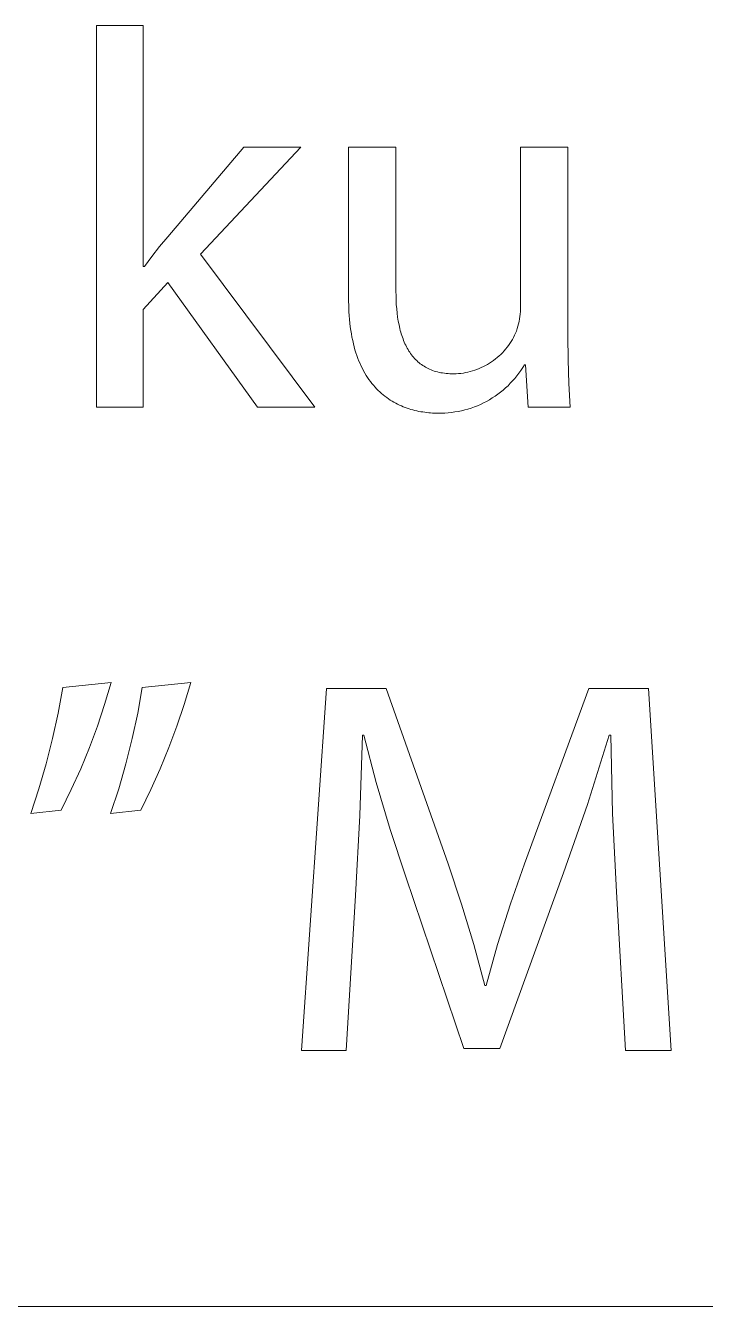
# Model space of a CAD drawing. Header units: millimetres. Extents: x 4001 to 9794, y -321 to 3726.
# Drawn here: x 8560.7 to 8634, y -321.4 to -183.2 of the extents above; entities that cross this region are included whole.
import ezdxf

# ---------------------------------------------------------------- set-up
doc = ezdxf.new("R2010")
doc.units = ezdxf.units.MM
doc.header["$MEASUREMENT"] = 0
doc.layers.add('Domyślny', color=7, linetype='Continuous', true_color=0x000000)

msp = doc.modelspace()

# ---------------------------------------------------------------- linework, layer by layer
at = {"layer": 'Domyślny', "color": 18, "lineweight": 15, "true_color": 0x000000}
for p, q in [((8568.33, -224.34), (8568.33, -183.16)), ((8568.33, -183.16), (8573.38, -183.16)), ((8573.38, -183.16), (8573.38, -209.16)), ((8576.01, -205.96), (8584.23, -196.27)), ((8590.38, -196.27), (8579.54, -207.81)), ((8584.23, -196.27), (8590.38, -196.27)), ((8595.53, -212.7), (8595.53, -196.27)), ((8595.53, -196.27), (8600.64, -196.27)), ((8600.64, -196.27), (8600.64, -211.81)), ((8614.09, -213.49), (8614.09, -196.27)), ((8614.09, -196.27), (8619.2, -196.27)), ((8619.2, -196.27), (8619.2, -216.69)), ((8575.14, -207), (8576.01, -205.96)), ((8574.3, -208.07), (8575.14, -207)), ((8573.5, -209.16), (8574.3, -208.07)), ((8579.54, -207.81), (8591.88, -224.34)), ((8573.38, -209.16), (8573.5, -209.16)), ((8576.01, -210.9), (8573.38, -213.79)), ((8585.69, -224.34), (8576.01, -210.9)), ((8595.54, -213.6), (8595.53, -212.7)), ((8600.64, -211.81), (8600.65, -212.31)), ((8600.65, -212.31), (8600.66, -212.79)), ((8600.66, -212.79), (8600.68, -213.26)), ((8573.38, -213.79), (8573.38, -224.34)), ((8595.56, -214.04), (8595.54, -213.6)), ((8595.59, -214.46), (8595.56, -214.04)), ((8600.68, -213.26), (8600.72, -213.73)), ((8600.72, -213.73), (8600.76, -214.18)), ((8600.76, -214.18), (8600.82, -214.62)), ((8614.05, -214.29), (8614.07, -214.03)), ((8614.07, -214.03), (8614.08, -213.76)), ((8614.08, -213.76), (8614.09, -213.49)), ((8595.62, -214.87), (8595.59, -214.46)), ((8595.66, -215.28), (8595.62, -214.87)), ((8595.71, -215.67), (8595.66, -215.28)), ((8600.82, -214.62), (8600.89, -215.04)), ((8600.89, -215.04), (8600.97, -215.46)), ((8600.97, -215.46), (8601.06, -215.86)), ((8613.73, -215.86), (8613.8, -215.61)), ((8613.8, -215.61), (8613.87, -215.35)), ((8613.87, -215.35), (8613.93, -215.09)), ((8613.93, -215.09), (8613.97, -214.82)), ((8613.97, -214.82), (8614.01, -214.56)), ((8614.01, -214.56), (8614.05, -214.29)), ((8595.76, -216.05), (8595.71, -215.67)), ((8595.83, -216.43), (8595.76, -216.05)), ((8595.89, -216.79), (8595.83, -216.43)), ((8595.97, -217.14), (8595.89, -216.79)), ((8601.06, -215.86), (8601.11, -216.05)), ((8601.11, -216.05), (8601.16, -216.24)), ((8601.16, -216.24), (8601.21, -216.43)), ((8601.21, -216.43), (8601.27, -216.62)), ((8601.27, -216.62), (8601.33, -216.8)), ((8601.33, -216.8), (8601.4, -216.98)), ((8601.4, -216.98), (8601.47, -217.15)), ((8613.06, -217.25), (8613.2, -217.03)), ((8613.2, -217.03), (8613.32, -216.81)), ((8613.32, -216.81), (8613.43, -216.58)), ((8613.43, -216.58), (8613.54, -216.35)), ((8613.54, -216.35), (8613.64, -216.12)), ((8613.64, -216.12), (8613.73, -215.86)), ((8619.2, -216.69), (8619.21, -219.24)), ((8596.05, -217.49), (8595.97, -217.14)), ((8596.13, -217.82), (8596.05, -217.49)), ((8596.22, -218.15), (8596.13, -217.82)), ((8596.32, -218.46), (8596.22, -218.15)), ((8601.47, -217.15), (8601.54, -217.33)), ((8601.54, -217.33), (8601.61, -217.49)), ((8601.61, -217.49), (8601.69, -217.66)), ((8601.69, -217.66), (8601.77, -217.82)), ((8601.77, -217.82), (8601.85, -217.97)), ((8601.85, -217.97), (8601.94, -218.13)), ((8601.94, -218.13), (8602.03, -218.28)), ((8602.03, -218.28), (8602.12, -218.42)), ((8612.13, -218.46), (8612.3, -218.27)), ((8612.3, -218.27), (8612.47, -218.08)), ((8612.47, -218.08), (8612.63, -217.88)), ((8612.63, -217.88), (8612.78, -217.67)), ((8612.78, -217.67), (8612.93, -217.46)), ((8612.93, -217.46), (8613.06, -217.25)), ((8596.42, -218.77), (8596.32, -218.46)), ((8596.53, -219.07), (8596.42, -218.77)), ((8596.65, -219.36), (8596.53, -219.07)), ((8596.77, -219.64), (8596.65, -219.36)), ((8596.89, -219.91), (8596.77, -219.64)), ((8602.12, -218.42), (8602.22, -218.56)), ((8602.22, -218.56), (8602.32, -218.7)), ((8602.32, -218.7), (8602.43, -218.83)), ((8602.43, -218.83), (8602.53, -218.96)), ((8602.53, -218.96), (8602.65, -219.09)), ((8602.65, -219.09), (8602.76, -219.21)), ((8602.76, -219.21), (8602.88, -219.32)), ((8602.88, -219.32), (8603, -219.44)), ((8603, -219.44), (8603.13, -219.54)), ((8603.13, -219.54), (8603.26, -219.65)), ((8603.26, -219.65), (8603.39, -219.75)), ((8603.39, -219.75), (8603.53, -219.84)), ((8610.31, -219.85), (8610.53, -219.72)), ((8610.53, -219.72), (8610.75, -219.59)), ((8610.75, -219.59), (8610.96, -219.45)), ((8610.96, -219.45), (8611.17, -219.3)), ((8611.17, -219.3), (8611.37, -219.14)), ((8611.37, -219.14), (8611.57, -218.98)), ((8611.57, -218.98), (8611.76, -218.81)), ((8611.76, -218.81), (8611.95, -218.64)), ((8611.95, -218.64), (8612.13, -218.46)), ((8614.51, -219.76), (8614.32, -220.07)), ((8614.63, -219.76), (8614.51, -219.76)), ((8614.9, -224.33), (8614.63, -219.76)), ((8619.21, -219.24), (8619.29, -221.79)), ((8597.02, -220.17), (8596.89, -219.91)), ((8597.15, -220.43), (8597.02, -220.17)), ((8597.29, -220.67), (8597.15, -220.43)), ((8597.43, -220.91), (8597.29, -220.67)), ((8597.58, -221.14), (8597.43, -220.91)), ((8597.73, -221.36), (8597.58, -221.14)), ((8603.53, -219.84), (8603.67, -219.93)), ((8603.67, -219.93), (8603.81, -220.02)), ((8603.81, -220.02), (8603.96, -220.1)), ((8603.96, -220.1), (8604.11, -220.18)), ((8604.11, -220.18), (8604.27, -220.25)), ((8604.27, -220.25), (8604.43, -220.31)), ((8604.43, -220.31), (8604.59, -220.38)), ((8604.59, -220.38), (8604.76, -220.44)), ((8604.76, -220.44), (8604.94, -220.49)), ((8604.94, -220.49), (8605.11, -220.54)), ((8605.11, -220.54), (8605.29, -220.58)), ((8605.29, -220.58), (8605.48, -220.62)), ((8605.48, -220.62), (8605.67, -220.65)), ((8605.67, -220.65), (8605.86, -220.68)), ((8605.86, -220.68), (8606.06, -220.7)), ((8606.06, -220.7), (8606.26, -220.72)), ((8606.26, -220.72), (8606.47, -220.73)), ((8606.47, -220.73), (8606.68, -220.74)), ((8606.68, -220.74), (8606.89, -220.75)), ((8606.89, -220.75), (8607.15, -220.74)), ((8607.15, -220.74), (8607.4, -220.72)), ((8607.4, -220.72), (8607.65, -220.69)), ((8607.65, -220.69), (8607.91, -220.66)), ((8607.91, -220.66), (8608.16, -220.61)), ((8608.16, -220.61), (8608.41, -220.56)), ((8608.41, -220.56), (8608.66, -220.5)), ((8608.66, -220.5), (8608.9, -220.43)), ((8608.9, -220.43), (8609.14, -220.36)), ((8609.14, -220.36), (8609.38, -220.27)), ((8609.38, -220.27), (8609.62, -220.18)), ((8609.62, -220.18), (8609.85, -220.07)), ((8609.85, -220.07), (8610.08, -219.96)), ((8610.08, -219.96), (8610.31, -219.85)), ((8613.7, -220.95), (8613.47, -221.23)), ((8613.91, -220.66), (8613.7, -220.95)), ((8614.12, -220.37), (8613.91, -220.66)), ((8614.32, -220.07), (8614.12, -220.37)), ((8597.89, -221.58), (8597.73, -221.36)), ((8598.05, -221.78), (8597.89, -221.58)), ((8598.21, -221.98), (8598.05, -221.78)), ((8598.38, -222.17), (8598.21, -221.98)), ((8598.55, -222.36), (8598.38, -222.17)), ((8598.72, -222.53), (8598.55, -222.36)), ((8598.9, -222.7), (8598.72, -222.53)), ((8612.19, -222.5), (8611.91, -222.73)), ((8612.47, -222.26), (8612.19, -222.5)), ((8612.73, -222.02), (8612.47, -222.26)), ((8612.98, -221.76), (8612.73, -222.02)), ((8613.23, -221.5), (8612.98, -221.76)), ((8613.47, -221.23), (8613.23, -221.5)), ((8619.29, -221.79), (8619.43, -224.33)), ((8599.08, -222.87), (8598.9, -222.7)), ((8599.26, -223.02), (8599.08, -222.87)), ((8599.45, -223.17), (8599.26, -223.02)), ((8599.64, -223.31), (8599.45, -223.17)), ((8599.83, -223.45), (8599.64, -223.31)), ((8600.02, -223.57), (8599.83, -223.45)), ((8600.22, -223.7), (8600.02, -223.57)), ((8600.41, -223.81), (8600.22, -223.7)), ((8600.61, -223.92), (8600.41, -223.81)), ((8600.81, -224.02), (8600.61, -223.92)), ((8610.09, -223.88), (8609.76, -224.04)), ((8610.41, -223.71), (8610.09, -223.88)), ((8610.72, -223.54), (8610.41, -223.71)), ((8611.03, -223.35), (8610.72, -223.54)), ((8611.33, -223.15), (8611.03, -223.35)), ((8611.63, -222.95), (8611.33, -223.15)), ((8611.91, -222.73), (8611.63, -222.95)), ((8573.38, -224.34), (8568.33, -224.34)), ((8591.88, -224.34), (8585.69, -224.34)), ((8601.02, -224.12), (8600.81, -224.02)), ((8601.22, -224.21), (8601.02, -224.12)), ((8601.43, -224.3), (8601.22, -224.21)), ((8601.64, -224.38), (8601.43, -224.3)), ((8601.84, -224.45), (8601.64, -224.38)), ((8602.05, -224.52), (8601.84, -224.45)), ((8602.26, -224.59), (8602.05, -224.52)), ((8602.47, -224.64), (8602.26, -224.59)), ((8602.69, -224.7), (8602.47, -224.64)), ((8602.9, -224.75), (8602.69, -224.7)), ((8603.11, -224.79), (8602.9, -224.75)), ((8603.32, -224.83), (8603.11, -224.79)), ((8603.53, -224.86), (8603.32, -224.83)), ((8603.75, -224.89), (8603.53, -224.86)), ((8603.96, -224.92), (8603.75, -224.89)), ((8604.17, -224.94), (8603.96, -224.92)), ((8604.38, -224.96), (8604.17, -224.94)), ((8604.59, -224.97), (8604.38, -224.96)), ((8604.8, -224.98), (8604.59, -224.97)), ((8605.01, -224.99), (8604.8, -224.98)), ((8605.21, -224.99), (8605.01, -224.99)), ((8605.57, -224.99), (8605.21, -224.99)), ((8605.93, -224.97), (8605.57, -224.99)), ((8606.29, -224.95), (8605.93, -224.97)), ((8606.65, -224.91), (8606.29, -224.95)), ((8607.01, -224.86), (8606.65, -224.91)), ((8607.36, -224.8), (8607.01, -224.86)), ((8607.72, -224.73), (8607.36, -224.8)), ((8608.07, -224.64), (8607.72, -224.73)), ((8608.41, -224.54), (8608.07, -224.64)), ((8608.76, -224.43), (8608.41, -224.54)), ((8609.1, -224.31), (8608.76, -224.43)), ((8609.43, -224.18), (8609.1, -224.31)), ((8609.76, -224.04), (8609.43, -224.18)), ((8619.43, -224.33), (8614.9, -224.33)), ((8564.7, -254.59), (8569.9, -254.07)), ((8569.9, -254.07), (8569.2, -256.43)), ((8573.26, -254.59), (8578.49, -254.07)), ((8578.49, -254.07), (8577.79, -256.43)), ((8564.19, -257.35), (8564.7, -254.59)), ((8572.77, -257.36), (8573.26, -254.59)), ((8590.43, -293.79), (8593.15, -254.71)), ((8593.15, -254.71), (8599.59, -254.71)), ((8599.59, -254.71), (8606.26, -273.63)), ((8614.5, -273.63), (8621.46, -254.71)), ((8621.46, -254.71), (8627.89, -254.71)), ((8627.89, -254.71), (8630.34, -293.79)), ((8569.2, -256.43), (8568.42, -258.77)), ((8577.79, -256.43), (8577.01, -258.77)), ((8563.59, -260.1), (8564.19, -257.35)), ((8572.18, -260.11), (8572.77, -257.36)), ((8568.42, -258.77), (8567.56, -261.09)), ((8577.01, -258.77), (8576.15, -261.08)), ((8597.04, -259.76), (8596.74, -268.4)), ((8597.16, -259.76), (8597.04, -259.76)), ((8598.52, -264.86), (8597.16, -259.76)), ((8623.66, -259.76), (8621.32, -267.23)), ((8623.84, -259.76), (8623.66, -259.76)), ((8624, -268.2), (8623.84, -259.76)), ((8562.9, -262.83), (8563.59, -260.1)), ((8567.56, -261.09), (8566.62, -263.37)), ((8571.49, -262.83), (8572.18, -260.11)), ((8576.15, -261.08), (8575.21, -263.36)), ((8562.12, -265.53), (8562.9, -262.83)), ((8566.62, -263.37), (8565.6, -265.61)), ((8570.72, -265.53), (8571.49, -262.83)), ((8575.21, -263.36), (8574.2, -265.61)), ((8600.02, -269.92), (8598.52, -264.86)), ((8561.26, -268.21), (8562.12, -265.53)), ((8565.6, -265.61), (8564.5, -267.82)), ((8569.85, -268.21), (8570.72, -265.53)), ((8574.2, -265.61), (8573.11, -267.82)), ((8564.5, -267.82), (8561.26, -268.21)), ((8573.11, -267.82), (8569.85, -268.21)), ((8621.32, -267.23), (8618.73, -274.61)), ((8596.74, -268.4), (8596.29, -277.04)), ((8624.42, -276.64), (8624, -268.2)), ((8601.67, -274.94), (8600.02, -269.92)), ((8606.26, -273.63), (8607.71, -277.97)), ((8612.99, -277.96), (8614.5, -273.63)), ((8607.98, -293.56), (8601.67, -274.94)), ((8618.73, -274.61), (8611.84, -293.56)), ((8596.29, -277.04), (8595.25, -293.79)), ((8625.4, -293.79), (8624.42, -276.64)), ((8607.71, -277.97), (8609.03, -282.35)), ((8611.61, -282.34), (8612.99, -277.96)), ((8609.03, -282.35), (8610.22, -286.77)), ((8610.37, -286.77), (8611.61, -282.34)), ((8610.22, -286.77), (8610.37, -286.77)), ((8595.25, -293.79), (8590.43, -293.79)), ((8611.84, -293.56), (8607.98, -293.56)), ((8630.34, -293.79), (8625.4, -293.79)), ((9788.8, -321.4), (4001.48, -321.4)), ((9788.8, -321.4), (7605.14, -321.4))]:
    msp.add_line(p, q, dxfattribs=at)

doc.saveas('drawing.dxf')
